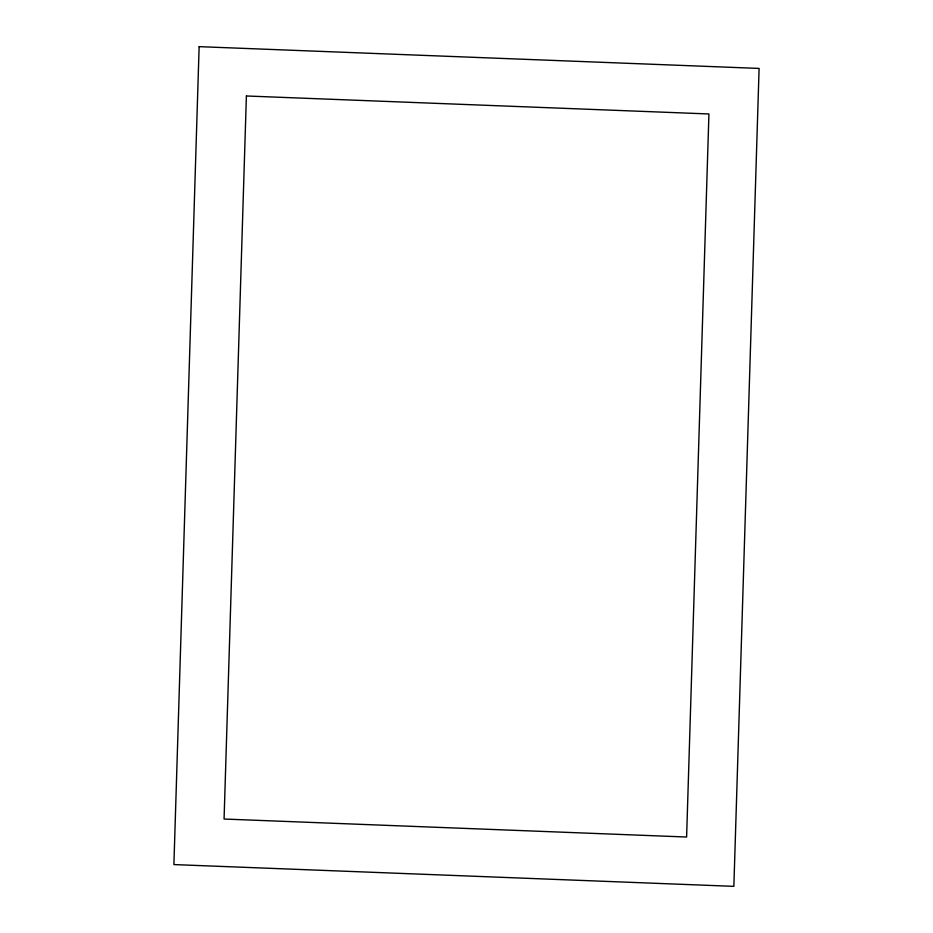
<?xml version="1.0" encoding="UTF-8"?>
<svg xmlns="http://www.w3.org/2000/svg" width="933" height="933" viewBox="0 0 933 933"><rect width="100%" height="100%" fill="white"/><g stroke="black" fill="none" stroke-linecap="round" stroke-linejoin="round"><path stroke-width="1.4" d="M199.137 46.65L173.9 864.576L733.863 886.35L759.1 68.424L199.137 46.65M246.394 95.982L224.072 819.034L686.606 837.018L708.928 113.966L246.394 95.982"/></g></svg>
